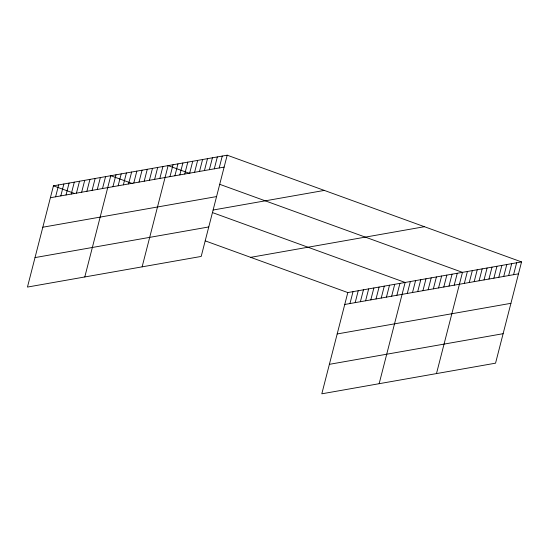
<?xml version="1.0" encoding="UTF-8"?>
<svg xmlns="http://www.w3.org/2000/svg" width="549" height="549" viewBox="0 0 549 549"><rect width="100%" height="100%" fill="white"/><g stroke="black" fill="none" stroke-linecap="round" stroke-linejoin="round"><path stroke-width="0.82" d="M227.19 155.189L53.445 185.83L27.45 287.072L201.195 256.431L227.19 155.189L521.55 261.928L495.555 363.17L321.81 393.811L347.805 292.569L521.55 261.928M55.6 196.817L58.654 184.91M60.809 195.897L63.869 183.99M66.024 194.977L69.085 183.071M71.24 194.058L74.293 182.151M76.448 193.138L79.509 181.232M81.664 192.219L84.718 180.312M86.872 191.299L89.933 179.393M92.088 190.379L95.142 178.473M97.297 189.46L100.357 177.553M102.512 188.54L105.566 176.634M84.786 276.957L110.781 175.714L132.446 183.572M112.936 186.701L115.99 174.795M118.145 185.782L121.205 173.875M123.36 184.862L126.414 172.956M128.569 183.942L131.63 172.036M133.784 183.023L136.838 171.116M139 182.11L142.054 170.197M144.209 181.191L147.269 169.284M149.424 180.271L152.478 168.365M154.633 179.351L157.693 167.445M159.848 178.432L162.902 166.525M142.122 266.848L168.118 165.606L189.782 173.463M169.984 176.641L173.038 164.734M174.905 175.776L177.958 163.87M179.825 174.905L182.886 162.998M184.752 174.04L187.806 162.133M189.673 173.168L192.726 161.262M194.593 172.304L197.654 160.397M199.52 171.432L202.574 159.526M204.441 170.567L207.495 158.661M209.361 169.696L212.422 157.789M214.288 168.831L217.342 156.925M219.209 167.96L222.263 156.053M349.96 303.563L353.021 291.656M355.176 302.643L358.229 290.737M360.384 301.724L363.445 289.817M365.6 300.804L368.654 288.898M370.808 299.884L373.869 287.978M376.024 298.965L379.078 287.058M381.232 298.045L384.293 286.139M386.448 297.126L389.502 285.219M391.657 296.206L394.717 284.3M396.872 295.287L399.926 283.38M379.146 383.703L405.141 282.461L212.538 212.614M407.296 293.447L410.357 281.541M412.512 292.528L415.566 280.621M417.72 291.608L420.781 279.702M422.936 290.689L425.99 278.782M428.145 289.769L431.205 277.863M433.36 288.849L436.414 276.943M438.569 287.93L441.629 276.023M443.784 287.01L446.838 275.104M448.993 286.091L452.053 274.184M454.208 285.178L457.262 273.272M436.482 373.588L462.478 272.352L219.675 184.299M464.344 283.387L467.398 271.481M469.265 282.522L472.325 270.616M474.185 281.651L477.246 269.744M479.112 280.786L482.166 268.88M484.033 279.915L487.093 268.008M488.953 279.05L492.014 267.143M493.88 278.178L496.934 266.272M498.801 277.314L501.861 265.4M503.728 276.442L506.782 264.536M508.649 275.571L511.702 263.664M513.569 274.706L516.63 262.799M50.384 197.736L224.129 167.095M42.815 227.217L216.56 196.576M213.129 210.02L324.329 190.414M35.019 257.591L208.764 226.95M250.667 257.344L424.411 226.703M344.751 304.475L518.496 273.834M337.182 333.957L510.927 303.316M329.379 364.33L503.124 333.689M53.445 185.83L74.369 193.413M205.244 240.874L347.805 292.569"/></g></svg>
